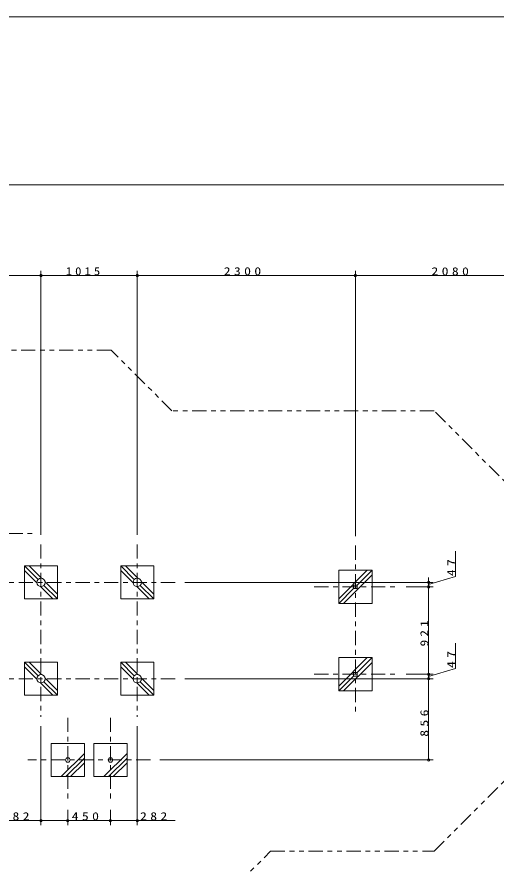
# Model space of a CAD drawing. Units: millimetres on the paper. Extents: x 0 to 420, y -594 to 297.
# Drawn here: x 178.2 to 279.2, y -495.5 to -317 of the extents above; entities that cross this region are included whole.
import ezdxf

# ---------------------------------------------------------------- set-up
doc = ezdxf.new("R2010")
doc.units = ezdxf.units.MM
doc.linetypes.add('USER2', pattern=[6, 3, -1, 1, -1])
doc.linetypes.add('USER3', pattern=[8, 3, -1, 1, -1, 1, -1])
for name, color, linetype, lineweight in [('0_2', 7, 'Continuous', 13), ('2D_DIMENSION', 7, 'Continuous', 13), ('2D_OUTLINE', 7, 'USER3', 13), ('FMT', 7, 'Continuous', 13), ('FOOTING', 7, 'Continuous', 13), ('FOOTING_C', 7, 'USER2', 13), ('FOOTING_H', 7, 'Continuous', 13)]:
    doc.layers.add(name, color=color, linetype=linetype, lineweight=lineweight)
doc.styles.add('ＭＳ ゴシック', font='')
doc.styles.get('ＭＳ ゴシック').set_extended_font_data('MS Gothic')

msp = doc.modelspace()

# ---------------------------------------------------------------- linework, layer by layer
at = {"layer": '0_2'}
for p, q in [((183.29, -371.485), (182.79, -371.485)), ((183.29, -371.485), (183.79, -371.485)), ((203.59, -371.485), (203.09, -371.485)), ((203.59, -371.485), (204.09, -371.485)), ((249.59, -371.485), (249.09, -371.485)), ((249.59, -371.503), (250.09, -371.503)), ((265.012, -436.146), (265.012, -435.646)), ((265.012, -437.086), (265.012, -437.586)), ((265.012, -437.086), (265.012, -437.586)), ((265.012, -455.506), (265.012, -455.006)), ((265.012, -455.506), (265.012, -455.006)), ((265.012, -456.446), (265.012, -456.946)), ((265.012, -456.446), (265.012, -456.946)), ((265.012, -473.566), (265.012, -473.066)), ((183.29, -486.331), (183.79, -486.331)), ((188.94, -486.331), (188.44, -486.331)), ((188.94, -486.331), (189.44, -486.331)), ((197.94, -486.331), (197.44, -486.331)), ((197.94, -486.331), (198.44, -486.331)), ((203.59, -486.331), (203.09, -486.331))]:
    msp.add_line(p, q, dxfattribs=at)
for centre in [(183.29, -371.485), (183.29, -371.485), (203.59, -371.485), (203.59, -371.485), (249.59, -371.485), (249.59, -371.503), (265.012, -436.146), (265.012, -437.086), (265.012, -437.086), (265.012, -455.506), (265.012, -455.506), (265.012, -456.446), (265.012, -456.446), (265.012, -473.566), (183.29, -486.331), (188.94, -486.331), (188.94, -486.331), (197.94, -486.331), (197.94, -486.331), (203.59, -486.331)]:
    msp.add_circle(centre, 0.25, dxfattribs=at)
at = {"layer": '2D_DIMENSION'}
for p, q in [((50.804, -352.382), (290.694, -352.382)), ((183.29, -426.146), (183.29, -370.485)), ((183.29, -426.146), (183.29, -370.485)), ((203.59, -426.146), (203.59, -370.485)), ((203.59, -426.146), (203.59, -370.485)), ((249.59, -426.386), (249.59, -370.485)), ((249.59, -426.386), (249.59, -370.503)), ((163.491, -371.485), (182.79, -371.485)), ((183.79, -371.485), (203.09, -371.485)), ((204.09, -371.485), (249.09, -371.485)), ((250.09, -371.503), (290.694, -371.503)), ((270.662, -434.921), (270.662, -429.597)), ((265.012, -436.616), (270.662, -434.921)), ((265.012, -435.646), (265.012, -435.146)), ((213.59, -436.146), (266.012, -436.146)), ((260.29, -437.086), (266.012, -437.086)), ((260.29, -437.086), (266.012, -437.086)), ((265.012, -436.146), (265.012, -437.086)), ((265.012, -436.146), (265.012, -437.086)), ((265.012, -437.586), (265.012, -455.006)), ((265.012, -437.586), (265.012, -438.086)), ((270.662, -454.281), (270.662, -448.957)), ((265.012, -455.976), (270.662, -454.281)), ((265.012, -455.006), (265.012, -454.506)), ((213.59, -456.446), (266.012, -456.446)), ((213.59, -456.446), (266.012, -456.446)), ((260.29, -455.506), (266.012, -455.506)), ((260.29, -455.506), (266.012, -455.506)), ((265.012, -455.506), (265.012, -456.446)), ((265.012, -455.506), (265.012, -456.446)), ((265.012, -456.946), (265.012, -473.066)), ((265.012, -456.946), (265.012, -457.446)), ((183.29, -466.446), (183.29, -487.331)), ((203.59, -466.446), (203.59, -487.331)), ((208.351, -473.566), (266.012, -473.566)), ((188.94, -484.066), (188.94, -487.331)), ((188.94, -484.066), (188.94, -487.331)), ((197.94, -484.066), (197.94, -487.331)), ((197.94, -484.066), (197.94, -487.331)), ((183.29, -486.331), (175.04, -486.331)), ((188.44, -486.331), (183.79, -486.331)), ((189.44, -486.331), (197.44, -486.331)), ((198.44, -486.331), (203.09, -486.331)), ((203.59, -486.331), (211.604, -486.331))]:
    msp.add_line(p, q, dxfattribs=at)
at = {"layer": '2D_OUTLINE'}
for p, q in [((198.094, -387.205), (173.148, -387.205)), ((210.872, -399.983), (198.094, -387.205)), ((266.174, -399.983), (210.872, -399.983)), ((266.174, -399.983), (239.899, -399.983)), ((291.194, -425.002), (266.174, -399.983)), ((266.174, -492.811), (291.194, -467.791)), ((213.352, -511.168), (231.709, -492.811)), ((231.709, -492.811), (266.174, -492.811))]:
    msp.add_line(p, q, dxfattribs=at)
at = {"layer": 'FMT'}
msp.add_line((28, -317), (403, -317), dxfattribs=at)
at = {"layer": 'FOOTING'}
for p, q in [((179.79, -439.646), (179.79, -432.646)), ((186.79, -432.646), (179.79, -432.646)), ((186.79, -432.646), (186.79, -439.646)), ((200.09, -439.646), (200.09, -432.646)), ((207.09, -432.646), (200.09, -432.646)), ((207.09, -432.646), (207.09, -439.646)), ((246.09, -433.586), (253.09, -433.586)), ((246.09, -433.586), (246.09, -440.586)), ((253.09, -433.586), (253.09, -440.586)), ((249.21, -436.706), (249.21, -437.466)), ((249.97, -436.706), (249.21, -436.706)), ((249.97, -437.466), (249.97, -436.706)), ((249.21, -437.466), (249.97, -437.466)), ((186.79, -439.646), (179.79, -439.646)), ((207.09, -439.646), (200.09, -439.646)), ((253.09, -440.586), (246.09, -440.586)), ((179.79, -459.946), (179.79, -452.946)), ((186.79, -452.946), (179.79, -452.946)), ((186.79, -452.946), (186.79, -459.946)), ((200.09, -459.946), (200.09, -452.946)), ((207.09, -452.946), (200.09, -452.946)), ((207.09, -452.946), (207.09, -459.946)), ((246.09, -452.006), (253.09, -452.006)), ((246.09, -452.006), (246.09, -459.006)), ((253.09, -452.006), (253.09, -459.006)), ((249.21, -455.126), (249.21, -455.886)), ((249.97, -455.126), (249.21, -455.126)), ((249.97, -455.886), (249.97, -455.126)), ((249.21, -455.886), (249.97, -455.886)), ((186.79, -459.946), (179.79, -459.946)), ((207.09, -459.946), (200.09, -459.946)), ((253.09, -459.006), (246.09, -459.006)), ((185.44, -477.066), (185.44, -470.066)), ((185.44, -470.066), (192.44, -470.066)), ((192.44, -470.066), (192.44, -477.066)), ((194.44, -477.066), (194.44, -470.066)), ((194.44, -470.066), (201.44, -470.066)), ((201.44, -470.066), (201.44, -477.066)), ((192.44, -477.066), (185.44, -477.066)), ((201.44, -477.066), (194.44, -477.066))]:
    msp.add_line(p, q, dxfattribs=at)
for centre, radius in [((183.29, -436.146), 0.89), ((203.59, -436.146), 0.89), ((183.29, -456.446), 0.89), ((203.59, -456.446), 0.89), ((188.94, -473.566), 0.486), ((197.94, -473.566), 0.486)]:
    msp.add_circle(centre, radius, dxfattribs=at)
at = {"layer": 'FOOTING_C'}
for p, q in [((164.441, -425.826), (181.841, -425.826)), ((183.29, -428.146), (183.29, -464.446)), ((203.59, -428.146), (203.59, -464.446)), ((249.59, -428.386), (249.59, -464.206)), ((211.59, -436.146), (134.691, -436.146)), ((240.89, -437.086), (258.29, -437.086)), ((211.59, -456.446), (134.691, -456.446)), ((240.89, -455.506), (258.29, -455.506)), ((188.94, -464.666), (188.94, -482.066)), ((197.94, -464.666), (197.94, -482.066)), ((206.351, -473.566), (180.531, -473.566))]:
    msp.add_line(p, q, dxfattribs=at)
at = {"layer": 'FOOTING_H'}
for p, q in [((179.79, -432.646), (182.661, -435.517)), ((179.79, -433.636), (182.407, -436.252)), ((180.78, -432.646), (183.397, -435.262)), ((200.09, -432.646), (202.961, -435.517)), ((200.09, -433.636), (202.706, -436.252)), ((201.08, -432.646), (203.696, -435.262)), ((246.09, -439.596), (252.1, -433.586)), ((249.97, -436.706), (253.09, -433.586)), ((247.08, -440.586), (253.09, -434.576)), ((183.184, -437.03), (185.8, -439.646)), ((183.92, -436.775), (186.79, -439.646)), ((184.174, -436.04), (186.79, -438.656)), ((203.484, -437.03), (206.1, -439.646)), ((204.219, -436.775), (207.09, -439.646)), ((204.474, -436.04), (207.09, -438.656)), ((246.09, -440.586), (249.21, -437.466)), ((179.79, -452.946), (182.661, -455.816)), ((180.78, -452.946), (183.397, -455.562)), ((200.09, -452.946), (202.961, -455.816)), ((201.08, -452.946), (203.696, -455.562)), ((246.09, -458.016), (252.1, -452.006)), ((247.08, -459.006), (253.09, -452.996)), ((249.97, -455.126), (253.09, -452.006)), ((179.79, -453.936), (182.407, -456.552)), ((200.09, -453.936), (202.706, -456.552)), ((184.174, -456.339), (186.79, -458.956)), ((204.474, -456.339), (207.09, -458.956)), ((246.09, -459.006), (249.21, -455.886)), ((183.184, -457.329), (185.8, -459.946)), ((183.92, -457.075), (186.79, -459.946)), ((203.484, -457.329), (206.1, -459.946)), ((204.219, -457.075), (207.09, -459.946)), ((187.558, -477.066), (192.44, -472.184)), ((196.558, -477.066), (201.44, -472.184)), ((188.548, -477.066), (192.44, -473.174)), ((189.538, -477.066), (192.44, -474.164)), ((197.548, -477.066), (201.44, -473.174)), ((198.538, -477.066), (201.44, -474.164))]:
    msp.add_line(p, q, dxfattribs=at)

# ---------------------------------------------------------------- texts
at = {"layer": '2D_DIMENSION', "char_height": 1.686, "attachment_point": 7, "style": 'ＭＳ ゴシック'}
for s, insert in [('\\T1.5;\\W1.15;1015', (188.512, -371.452)), ('\\T1.5;\\W1.25;2300', (221.826, -371.452)), ('\\T1.5;\\W1.25;2080', (265.628, -371.47)), ('\\T1.5;\\W1.25;282', (175.129, -486.298)), ('\\T1.5;\\W1.25;450', (189.771, -486.298)), ('\\T1.5;\\W1.25;282', (204.178, -486.298))]:
    msp.add_mtext(s, dxfattribs=dict(at, insert=insert))
at = {"layer": '2D_DIMENSION', "char_height": 1.686, "attachment_point": 7, "rotation": 90, "style": 'ＭＳ ゴシック'}
for s, insert in [('\\T1.5;\\W1.25;47', (270.629, -434.833)), ('\\T1.5;\\W1.2;921', (264.979, -449.636)), ('\\T1.5;\\W1.25;47', (270.629, -454.193)), ('\\T1.5;\\W1.25;856', (264.979, -468.675))]:
    msp.add_mtext(s, dxfattribs=dict(at, insert=insert))

doc.saveas('drawing.dxf')
